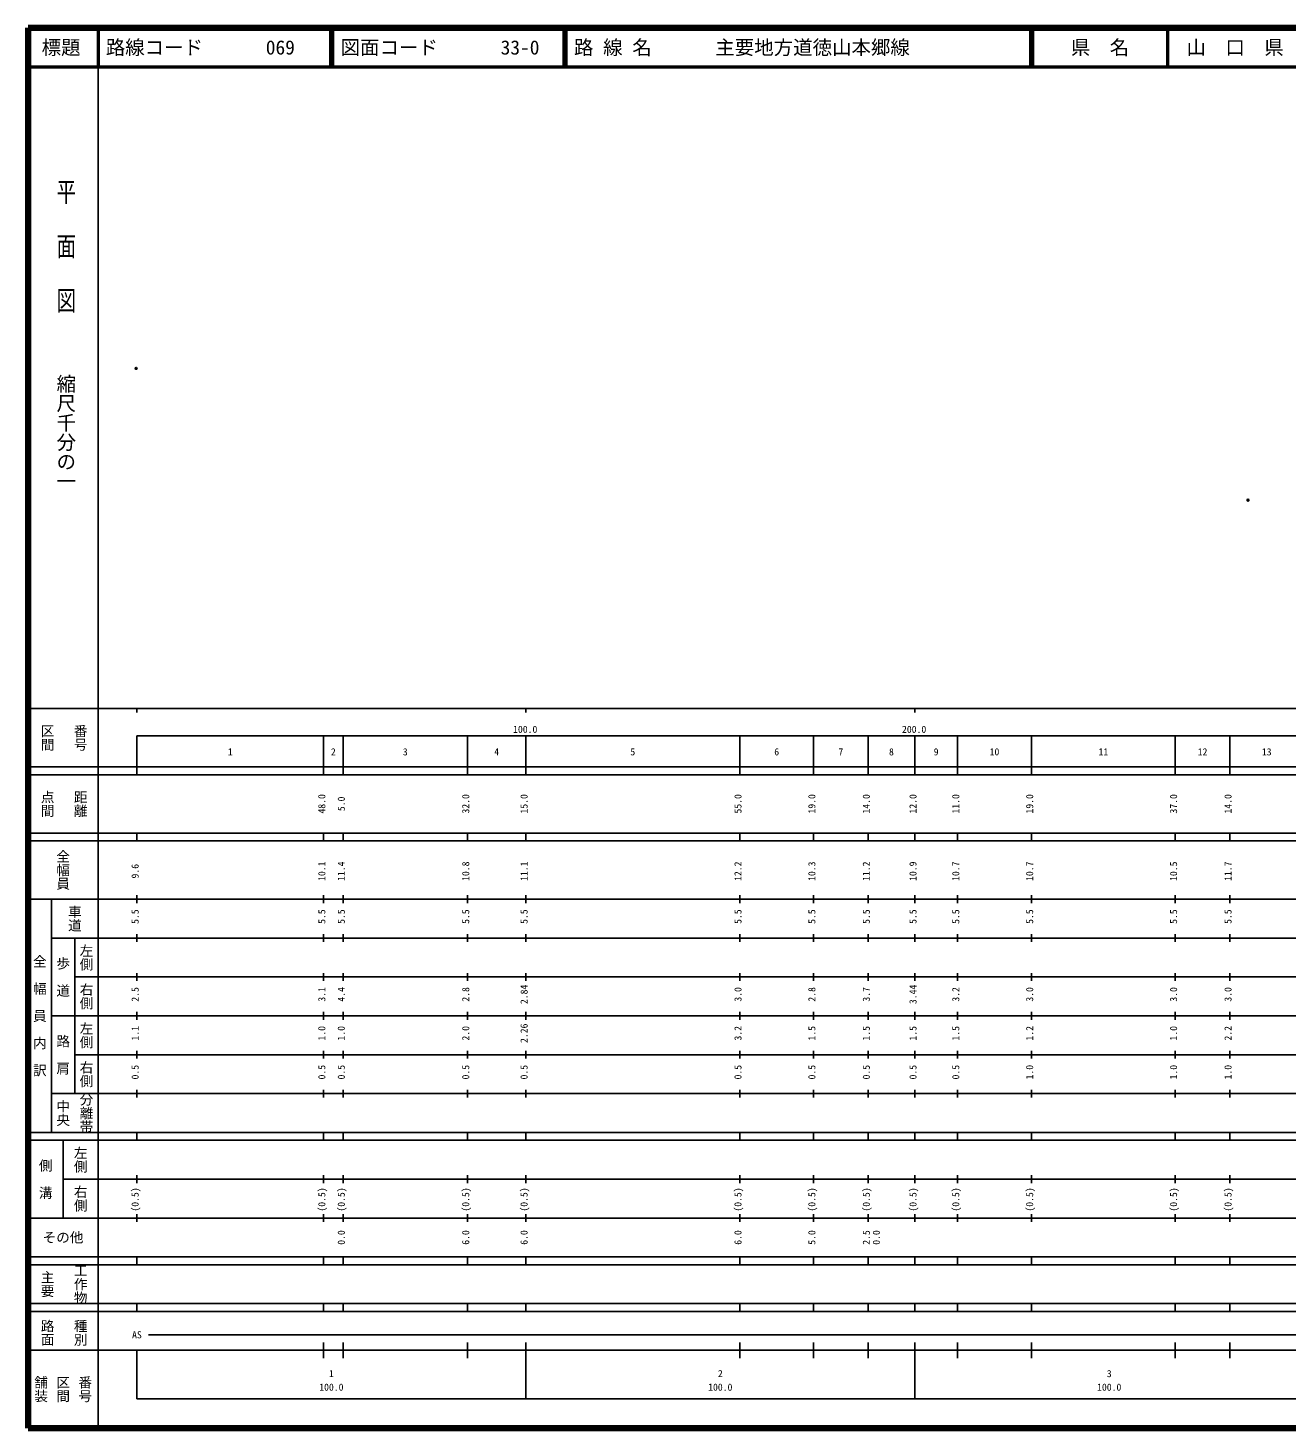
# Model space of a CAD drawing. Units: millimetres on the paper. Extents: x 40 to 680, y 20 to 380.
# Drawn here: x 40 to 363.7, y 20 to 380 of the extents above; entities that cross this region are included whole.
import ezdxf
from ezdxf.enums import TextEntityAlignment as Align

# ---------------------------------------------------------------- set-up
doc = ezdxf.new("R2010")
doc.units = ezdxf.units.MM
doc.header["$PDMODE"] = 32
doc.header["$PDSIZE"] = 0.5
doc.layers.add('M-OTRS', color=6, linetype='Continuous')
doc.layers.add('M-TTL-TXT', color=7, linetype='Continuous')
for name, color, linetype, lineweight in [('M-TTL', 2, 'Continuous', 140), ('M-TTL-BAND', 7, 'Continuous', 25), ('M-TTL-LINE', 7, 'Continuous', 50)]:
    doc.layers.add(name, color=color, linetype=linetype, lineweight=lineweight)
doc.styles.add('@ＭＳ ゴシック', font='')
doc.styles.add('ＭＳ ゴシック', font='')
doc.styles.get('@ＭＳ ゴシック').set_extended_font_data('@MS Gothic')
doc.styles.get('ＭＳ ゴシック').set_extended_font_data('MS Gothic')

msp = doc.modelspace()

# ---------------------------------------------------------------- linework, layer by layer
at = {"layer": 'M-OTRS'}
for p in [(67.803, 292.48), (353.687, 258.614)]:
    msp.add_point(p, dxfattribs=at)
at = {"layer": 'M-TTL'}
for p, q in [((40, 380), (40, 20)), ((680, 380), (40, 380)), ((40, 20), (680, 20))]:
    msp.add_line(p, q, dxfattribs=at)
at = {"layer": 'M-TTL-BAND'}
for p, q in [((58, 370), (58, 20)), ((40, 205), (579, 205)), ((68, 205), (68, 204)), ((168, 205), (168, 204)), ((268, 205), (268, 204)), ((68, 198), (579, 198)), ((68, 198), (68, 188)), ((116, 188), (116, 198)), ((121, 188), (121, 198)), ((153, 188), (153, 198)), ((168, 188), (168, 198)), ((223, 188), (223, 198)), ((242, 188), (242, 198)), ((256, 188), (256, 198)), ((268, 188), (268, 198)), ((279, 188), (279, 198)), ((298, 188), (298, 198)), ((335, 188), (335, 198)), ((349, 188), (349, 198)), ((40, 190), (579, 190)), ((40, 188), (579, 188)), ((40, 173), (579, 173)), ((68, 171), (68, 173)), ((116, 171), (116, 173)), ((121, 171), (121, 173)), ((153, 171), (153, 173)), ((168, 171), (168, 173)), ((223, 171), (223, 173)), ((242, 171), (242, 173)), ((256, 171), (256, 173)), ((268, 171), (268, 173)), ((279, 171), (279, 173)), ((298, 171), (298, 173)), ((335, 171), (335, 173)), ((349, 171), (349, 173)), ((40, 171), (579, 171)), ((40, 156), (579, 156)), ((46, 96), (46, 156)), ((68, 155), (68, 157)), ((116, 155), (116, 157)), ((121, 155), (121, 157)), ((153, 155), (153, 157)), ((168, 155), (168, 157)), ((223, 155), (223, 157)), ((242, 155), (242, 157)), ((256, 155), (256, 157)), ((268, 155), (268, 157)), ((279, 155), (279, 157)), ((298, 155), (298, 157)), ((335, 155), (335, 157)), ((349, 155), (349, 157)), ((46, 146), (579, 146)), ((52, 146), (52, 106)), ((68, 145), (68, 147)), ((116, 145), (116, 147)), ((121, 145), (121, 147)), ((153, 145), (153, 147)), ((168, 145), (168, 147)), ((223, 145), (223, 147)), ((242, 145), (242, 147)), ((256, 145), (256, 147)), ((268, 145), (268, 147)), ((279, 145), (279, 147)), ((298, 145), (298, 147)), ((335, 145), (335, 147)), ((349, 145), (349, 147)), ((68, 135), (68, 137)), ((116, 135), (116, 137)), ((121, 135), (121, 137)), ((153, 135), (153, 137)), ((168, 135), (168, 137)), ((223, 135), (223, 137)), ((242, 135), (242, 137)), ((256, 135), (256, 137)), ((268, 135), (268, 137)), ((279, 135), (279, 137)), ((298, 135), (298, 137)), ((335, 135), (335, 137)), ((349, 135), (349, 137)), ((52, 136), (579, 136)), ((46, 126), (579, 126)), ((68, 125), (68, 127)), ((116, 125), (116, 127)), ((121, 125), (121, 127)), ((153, 125), (153, 127)), ((168, 125), (168, 127)), ((223, 125), (223, 127)), ((242, 125), (242, 127)), ((256, 125), (256, 127)), ((268, 125), (268, 127)), ((279, 125), (279, 127)), ((298, 125), (298, 127)), ((335, 125), (335, 127)), ((349, 125), (349, 127)), ((52, 116), (579, 116)), ((68, 115), (68, 117)), ((116, 115), (116, 117)), ((121, 115), (121, 117)), ((153, 115), (153, 117)), ((168, 115), (168, 117)), ((223, 115), (223, 117)), ((242, 115), (242, 117)), ((256, 115), (256, 117)), ((268, 115), (268, 117)), ((279, 115), (279, 117)), ((298, 115), (298, 117)), ((335, 115), (335, 117)), ((349, 115), (349, 117)), ((46, 106), (579, 106)), ((68, 105), (68, 107)), ((116, 105), (116, 107)), ((121, 105), (121, 107)), ((153, 105), (153, 107)), ((168, 105), (168, 107)), ((223, 105), (223, 107)), ((242, 105), (242, 107)), ((256, 105), (256, 107)), ((268, 105), (268, 107)), ((279, 105), (279, 107)), ((298, 105), (298, 107)), ((335, 105), (335, 107)), ((349, 105), (349, 107)), ((40, 96), (579, 96)), ((40, 94), (579, 94)), ((49, 94), (49, 74)), ((68, 94), (68, 96)), ((116, 94), (116, 96)), ((121, 94), (121, 96)), ((153, 94), (153, 96)), ((168, 94), (168, 96)), ((223, 94), (223, 96)), ((242, 94), (242, 96)), ((256, 94), (256, 96)), ((268, 94), (268, 96)), ((279, 94), (279, 96)), ((298, 94), (298, 96)), ((335, 94), (335, 96)), ((349, 94), (349, 96)), ((49, 84), (579, 84)), ((68, 83), (68, 85)), ((116, 83), (116, 85)), ((121, 83), (121, 85)), ((153, 83), (153, 85)), ((168, 83), (168, 85)), ((223, 83), (223, 85)), ((242, 83), (242, 85)), ((256, 83), (256, 85)), ((268, 83), (268, 85)), ((279, 83), (279, 85)), ((298, 83), (298, 85)), ((335, 83), (335, 85)), ((349, 83), (349, 85)), ((40, 74), (579, 74)), ((68, 73), (68, 75)), ((116, 73), (116, 75)), ((121, 73), (121, 75)), ((153, 73), (153, 75)), ((168, 73), (168, 75)), ((223, 73), (223, 75)), ((242, 73), (242, 75)), ((256, 73), (256, 75)), ((268, 73), (268, 75)), ((279, 73), (279, 75)), ((298, 73), (298, 75)), ((335, 73), (335, 75)), ((349, 73), (349, 75)), ((40, 64), (579, 64)), ((40, 62), (579, 62)), ((68, 62), (68, 64)), ((116, 62), (116, 64)), ((121, 62), (121, 64)), ((153, 62), (153, 64)), ((168, 62), (168, 64)), ((223, 62), (223, 64)), ((242, 62), (242, 64)), ((256, 62), (256, 64)), ((268, 62), (268, 64)), ((279, 62), (279, 64)), ((298, 62), (298, 64)), ((335, 62), (335, 64)), ((349, 62), (349, 64)), ((40, 52), (579, 52)), ((68, 50), (68, 52)), ((116, 50), (116, 52)), ((121, 50), (121, 52)), ((153, 50), (153, 52)), ((168, 50), (168, 52)), ((223, 50), (223, 52)), ((242, 50), (242, 52)), ((256, 50), (256, 52)), ((268, 50), (268, 52)), ((279, 50), (279, 52)), ((298, 50), (298, 52)), ((335, 50), (335, 52)), ((349, 50), (349, 52)), ((40, 50), (579, 50)), ((71, 44), (565, 44)), ((40, 40), (579, 40)), ((68, 40), (68, 27.5)), ((116, 38), (116, 42)), ((121, 38), (121, 42)), ((153, 38), (153, 42)), ((168, 27.5), (168, 42)), ((223, 38), (223, 42)), ((242, 38), (242, 42)), ((256, 38), (256, 42)), ((268, 27.5), (268, 42)), ((279, 38), (279, 42)), ((298, 38), (298, 42)), ((335, 38), (335, 42)), ((349, 38), (349, 42)), ((68, 27.5), (579, 27.5))]:
    msp.add_line(p, q, dxfattribs=at)
at = {"layer": 'M-TTL-LINE'}
for p, q in [((58, 380), (58, 370)), ((117.75, 380), (117.75, 370)), ((118.25, 380), (118.25, 370)), ((177.75, 380), (177.75, 370)), ((178.25, 380), (178.25, 370)), ((297.75, 380), (297.75, 370)), ((298.25, 380), (298.25, 370)), ((333, 380), (333, 370)), ((40, 370), (680, 370))]:
    msp.add_line(p, q, dxfattribs=at)

# ---------------------------------------------------------------- texts
at = {"layer": 'M-TTL-BAND', "style": '@ＭＳ ゴシック', "width": 1.4}
msp.add_text('平  面  図', height=3.666, rotation=270, dxfattribs=at).set_placement((49.777, 306.475), align=Align.MIDDLE_RIGHT)
at = {"layer": 'M-TTL-BAND', "style": '@ＭＳ ゴシック'}
msp.add_text('縮尺千分の一', height=3.666, rotation=270, dxfattribs=at).set_placement((49.777, 261.03), align=Align.MIDDLE_RIGHT)
for s, p in [('区間', (45, 197.5)), ('番号', (53.5, 197.5)), ('点間', (45, 180.5)), ('距離', (53.5, 180.5)), ('全幅員', (49, 163.5)), ('車道', (52, 151)), ('左側', (55, 141)), ('全\u3000幅\u3000員\u3000内\u3000訳', (43, 126)), ('歩\u3000道', (49, 136)), ('右側', (55, 131)), ('左側', (55, 121)), ('路\u3000肩', (49, 116)), ('右側', (55, 111)), ('分離帯', (55, 101)), ('中央', (49, 101)), ('左側', (53.5, 89)), ('側\u3000溝', (44.5, 84)), ('右側', (53.5, 79)), ('工作物', (53.5, 57)), ('主要', (45, 57)), ('路面', (45, 44.5)), ('種別', (53.5, 44.5)), ('舗装', (43.333, 30)), ('区間', (49, 30)), ('番号', (54.667, 30))]:
    msp.add_text(s, height=2.566, rotation=270, dxfattribs=at).set_placement(p, align=Align.MIDDLE_CENTER)
at = {"layer": 'M-TTL-BAND', "style": 'ＭＳ ゴシック'}
for s, p in [('100.0', (167.844, 198.195)), ('200.0', (267.844, 198.195)), ('1', (92, 192.405)), ('2', (118.5, 192.405)), ('3', (137, 192.405)), ('4', (160.5, 192.405)), ('5', (195.5, 192.405)), ('6', (232.5, 192.405)), ('7', (249, 192.405)), ('8', (262, 192.405)), ('9', (273.5, 192.405)), ('10', (288.5, 192.405)), ('11', (316.5, 192.405)), ('12', (342, 192.405)), ('13', (358.5, 192.405)), ('AS', (68, 42.5)), ('1', (118, 32.523)), ('2', (218, 32.523)), ('3', (318, 32.523)), ('100.0', (118, 29.033)), ('100.0', (218, 29.033)), ('100.0', (318, 29.033))]:
    msp.add_text(s, height=1.833, dxfattribs=at).set_placement(p, align=Align.BOTTOM_CENTER)
for s, p in [('48.0', (117, 180.5)), ('5.0', (122, 180.5)), ('32.0', (154, 180.5)), ('15.0', (169, 180.5)), ('55.0', (224, 180.5)), ('19.0', (243, 180.5)), ('14.0', (257, 180.5)), ('12.0', (269, 180.5)), ('11.0', (280, 180.5)), ('19.0', (299, 180.5)), ('37.0', (336, 180.5)), ('14.0', (350, 180.5)), ('9.6', (69, 163.174)), ('10.1', (117, 163.174)), ('11.4', (122, 163.174)), ('10.8', (154, 163.174)), ('11.1', (169, 163.174)), ('12.2', (224, 163.174)), ('10.3', (243, 163.174)), ('11.2', (257, 163.174)), ('10.9', (269, 163.174)), ('10.7', (280, 163.174)), ('10.7', (299, 163.174)), ('10.5', (336, 163.174)), ('11.7', (350, 163.174)), ('5.5', (69, 151.5)), ('5.5', (117, 151.5)), ('5.5', (122, 151.5)), ('5.5', (154, 151.5)), ('5.5', (169, 151.5)), ('5.5', (224, 151.5)), ('5.5', (243, 151.5)), ('5.5', (257, 151.5)), ('5.5', (269, 151.5)), ('5.5', (280, 151.5)), ('5.5', (299, 151.5)), ('5.5', (336, 151.5)), ('5.5', (350, 151.5)), ('2.5', (69, 131.5)), ('3.1', (117, 131.5)), ('4.4', (122, 131.5)), ('2.8', (154, 131.5)), ('2.84', (169, 131.5)), ('3.0', (224, 131.5)), ('2.8', (243, 131.5)), ('3.7', (257, 131.5)), ('3.44', (269, 131.5)), ('3.2', (280, 131.5)), ('3.0', (299, 131.5)), ('3.0', (336, 131.5)), ('3.0', (350, 131.5)), ('1.1', (69, 121.5)), ('1.0', (117, 121.5)), ('1.0', (122, 121.5)), ('2.0', (154, 121.5)), ('2.26', (169, 121.5)), ('3.2', (224, 121.5)), ('1.5', (243, 121.5)), ('1.5', (257, 121.5)), ('1.5', (269, 121.5)), ('1.5', (280, 121.5)), ('1.2', (299, 121.5)), ('1.0', (336, 121.5)), ('2.2', (350, 121.5)), ('0.5', (69, 111.5)), ('0.5', (117, 111.5)), ('0.5', (122, 111.5)), ('0.5', (154, 111.5)), ('0.5', (169, 111.5)), ('0.5', (224, 111.5)), ('0.5', (243, 111.5)), ('0.5', (257, 111.5)), ('0.5', (269, 111.5)), ('0.5', (280, 111.5)), ('1.0', (299, 111.5)), ('1.0', (336, 111.5)), ('1.0', (350, 111.5)), ('(0.5)', (69, 78.764)), ('(0.5)', (117, 78.764)), ('(0.5)', (122, 78.764)), ('(0.5)', (154, 78.764)), ('(0.5)', (169, 78.764)), ('(0.5)', (224, 78.764)), ('(0.5)', (243, 78.764)), ('(0.5)', (257, 78.764)), ('(0.5)', (269, 78.764)), ('(0.5)', (280, 78.764)), ('(0.5)', (299, 78.764)), ('(0.5)', (336, 78.764)), ('(0.5)', (350, 78.764)), ('0.0', (122, 68.988)), ('6.0', (154, 68.988)), ('6.0', (169, 68.988)), ('6.0', (224, 68.988)), ('5.0', (243, 68.988)), ('2.5', (257, 68.988)), ('0.0', (259.573, 68.988))]:
    msp.add_text(s, height=1.833, rotation=90, dxfattribs=at).set_placement(p, align=Align.BOTTOM_CENTER)
msp.add_text('その他', height=2.566, dxfattribs=at).set_placement((49, 69), align=Align.MIDDLE_CENTER)
at = {"layer": 'M-TTL-TXT', "style": 'ＭＳ ゴシック'}
for s, p in [('標題', (48.5, 375)), ('県\u3000名', (315.625, 375)), ('山\u3000口\u3000県', (350.375, 375))]:
    msp.add_text(s, height=3.666, dxfattribs=at).set_placement(p, align=Align.MIDDLE_CENTER)
for s, p in [('路線コード', (60, 375)), ('069', (101.142, 375)), ('図面コード', (120.38, 375)), ('33-0', (161.521, 375)), ('路 線 名', (180.38, 375)), ('主要地方道徳山本郷線', (216.734, 375))]:
    msp.add_text(s, height=3.666, dxfattribs=at).set_placement(p, align=Align.MIDDLE_LEFT)

doc.saveas('drawing.dxf')
